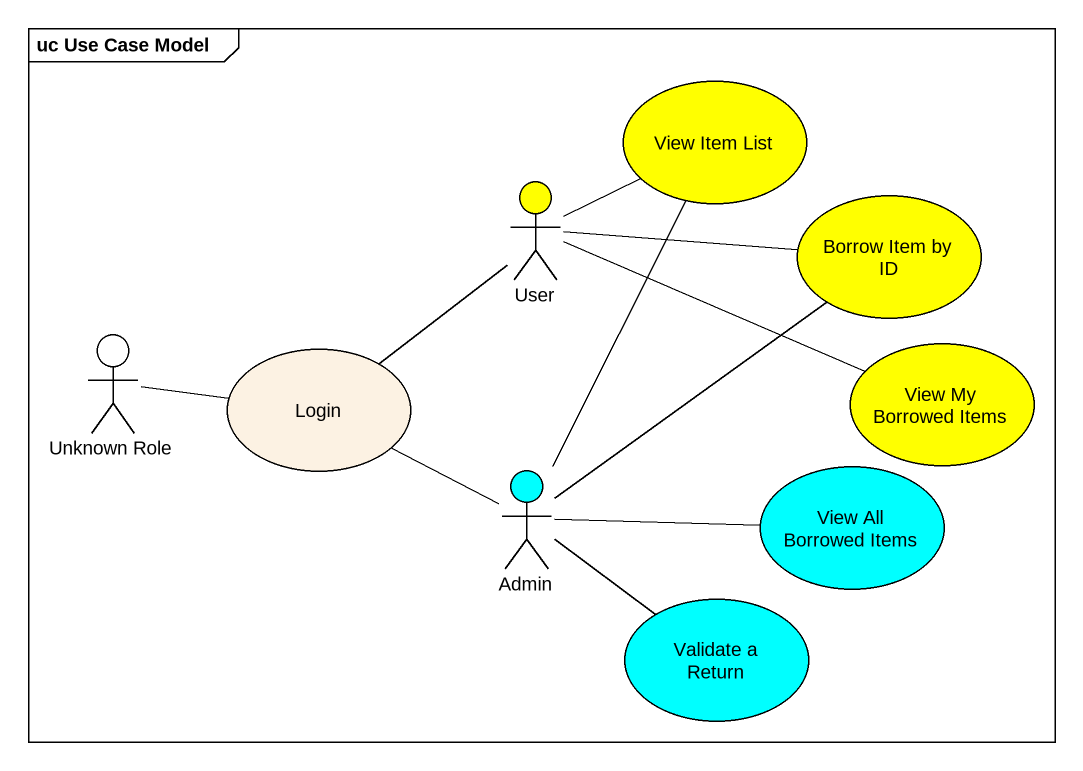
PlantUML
@startuml
mainframe uc Use Case Model
usecase "View Item List" as View_Item_List #FFFF00
actor User #FFFF00
usecase "Borrow Item by ID" as Borrow_Item_by_ID #FFFF00
actor "Unknown Role" as Unknown_Role
usecase Login
usecase "View My Borrowed Items" as View_My_Borrowed_Items #FFFF00
actor Admin #00FFFF
usecase "View All Borrowed Items" as View_All_Borrowed_Items #00FFFF
usecase "Validate a Return" as Validate_a_Return #00FFFF
User -up- View_Item_List
User -right- Borrow_Item_by_ID
User -right- View_My_Borrowed_Items
Unknown_Role -right- Login
Login -up- User
Login -- Admin
Admin -up- View_Item_List
Admin -up- Borrow_Item_by_ID
Admin -right- View_All_Borrowed_Items
Admin -right- Validate_a_Return
@enduml
